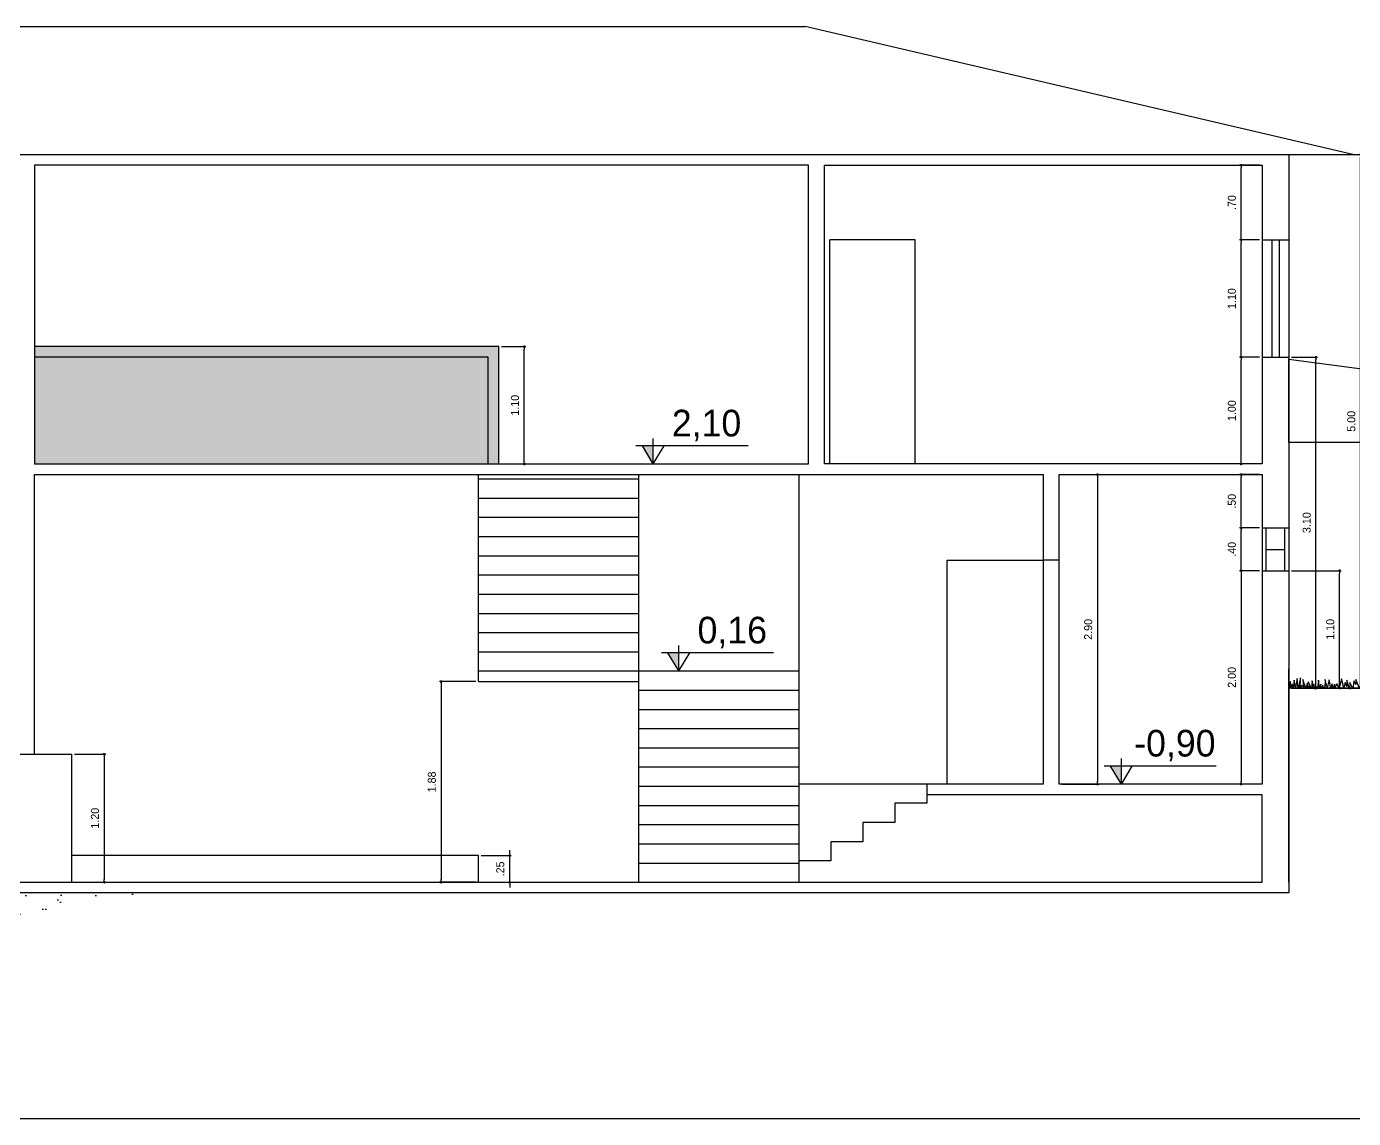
# Model space of a CAD drawing. Header units: millimetres. Extents: x 92.2 to 172.4, y 6.8 to 63.1.
# Drawn here: x 142.68 to 155.12, y 31.72 to 41.95 of the extents above; entities that cross this region are included whole.
import ezdxf

# ---------------------------------------------------------------- set-up
doc = ezdxf.new("R2010")
doc.units = ezdxf.units.MM
for name, color, linetype in [('Alvenaria', 5, 'Continuous'), ('COTAS', 1, 'Continuous'), ('Escada', 1, 'Continuous'), ('Janelas', 3, 'Continuous'), ('Portas', 6, 'Continuous'), ('Proj. Corte Terreno', 254, 'Continuous'), ('Texto', 7, 'Continuous'), ('VEGETAÇÃO', 64, 'Continuous'), ('VERDE', 92, 'Continuous')]:
    doc.layers.add(name, color=color, linetype=linetype)
doc.styles.add('ARTIUM', font='GOTHIC.TTF', dxfattribs={"height": 0.1})
doc.styles.add('ROMANS', font='C-ACENTO.SHX')
doc.dimstyles.new('Artiun 1-50', dxfattribs={"dimscale": 0.5, "dimtxt": 0.15, "dimasz": 0.05, "dimexe": 0.03, "dimexo": 0.05, "dimgap": 0.1, "dimtad": 1, "dimzin": 4, "dimdsep": 46, "dimtxsty": 'ROMANS', "dimblk": 'DOT', "dimcen": 0.025, "dimclrt": 2, "dimadec": 0, "dimazin": 0, "dimtfac": 1, "dimtix": 1, "dimtmove": 2, "dimatfit": 2, "dimldrblk": 'DOT', "dimfxl": 1, "dimtolj": 1, "dimtzin": 0, "dimarcsym": 0})

# ---------------------------------------------------------------- blocks, each defined once
blk = doc.blocks.new('gramado')
at = {"layer": 'VERDE'}
for points in [[(0, 0), (0.028, 0.084), (0.036, 0.043), (0.054, 0.012), (0.059, 0.043), (0.085, -0.004), (0.08, 0.058), (0.103, -0.004), (0.126, 0.082), (0.134, 0.001), (0.152, 0.032), (0.171, 0.001), (0.176, 0.051), (0.204, -0.001), (0.238, 0.071), (0.264, 0.001), (0.272, 0.043), (0.285, 0.004), (0.293, 0.058), (0.321, -0.004), (0.365, 0.074), (0.37, 0.005), (0.386, 0.061), (0.396, -0.001), (0.42, 0.071), (0.443, -0.004), (0.446, 0.027), (0.469, -0.006), (0.485, 0.03), (0.511, -0.001), (0.508, 0.074), (0.573, -0.006), (0.573, 0.056), (0.612, -0.006), (0.622, 0.04), (0.638, -0.009), (0.651, 0.035), (0.666, -0.006), (0.661, 0.079), (0.672, 0.043), (0.698, 0.019), (0.7, -0.004), (0.721, 0.045), (0.736, -0.012), (0.747, 0.038), (0.762, 0.004), (0.778, 0.061), (0.783, -0.001), (0.801, 0.092), (0.827, 0.022), (0.801, 0.006), (0.851, -0.004), (0.848, 0.04), (0.871, -0.001), (0.882, 0.051), (0.908, -0.006), (0.921, 0.048), (0.936, 0.009), (0.949, -0.004), (0.947, 0.03), (0.967, -0.004), (0.991, 0.069), (0.999, 0.009), (1.017, 0.079), (1.03, 0.001), (1.043, 0.082), (1.077, -0.006), (1.095, 0.108), (1.108, -0.012), (1.113, 0.017), (1.131, -0.004), (1.154, 0.027), (1.167, 0.001), (1.18, 0.082), (1.199, -0.006), (1.214, 0.043), (1.217, -0.001), (1.243, 0.045), (1.266, 0.001), (1.274, 0.043), (1.289, 0.025), (1.297, 0.056), (1.308, 0.006), (1.315, 0.087), (1.339, -0.004), (1.372, 0.079), (1.372, 0.032), (1.391, 0.069), (1.401, -0.006), (1.427, 0.051), (1.432, -0.009), (1.456, 0.074), (1.456, 0.014), (1.471, 0.051), (1.484, 0.001), (1.505, 0.087), (1.529, -0.001), (1.549, 0.04), (1.572, 0.001), (1.572, 0.035), (1.585, -0.001), (1.596, 0.038), (1.606, -0.004), (1.622, 0.077), (1.64, 0.001)], [(1.64, 0.001), (1.658, 0.079), (1.662, -0.003), (1.671, 0.011), (1.679, -0.003), (1.681, 0.028), (1.696, -0.003), (1.701, 0.037), (1.711, -0.003), (1.722, 0.073), (1.73, -0.003), (1.741, 0.013), (1.756, -0.012), (1.764, 0.039), (1.773, 0.007), (1.781, 0.067), (1.786, -0.001), (1.817, 0.058), (1.796, -0.003), (1.82, 0.022), (1.826, 0.001), (1.826, 0.045), (1.841, -0.001), (1.868, 0.081), (1.862, 0.009), (1.881, 0.026), (1.894, -0.006), (1.89, 0.096), (1.913, -0.008), (1.922, 0.088), (1.938, 0.005), (1.951, 0.075), (1.958, -0.001), (1.968, 0.039), (1.985, -0.003), (1.985, 0.062), (2, 0)]]:
    blk.add_lwpolyline(points, dxfattribs=at)
blk = doc.blocks.new('A$C4FDE642E')
blk.add_hatch(color=256).paths.add_polyline_path([(0.162, 0), (0.162, 0.169), (0.06, 0.169)])
at = {"layer": 'COTAS'}
for p, q in [((1.05, 0.169), (0, 0.169)), ((0.162, 0), (0.06, 0.169)), ((0.162, 0), (0.162, 0.24)), ((0.162, 0), (0.264, 0.169))]:
    blk.add_line(p, q, dxfattribs=at)
blk = doc.blocks.new('_DOT')
at = {"color": 0, "linetype": 'ByBlock'}
blk.add_line((-0.5, 0), (-1, 0), dxfattribs=at)
at = {"color": 0, "linetype": 'ByBlock', "const_width": 0.5}
blk.add_lwpolyline([(-0.25, 0, 1), (0.25, 0, 1)], format="xyb", close=True, dxfattribs=at)
blk = doc.blocks.new('*D117')
at = {"layer": 'COTAS', "color": 0, "lineweight": -2, "transparency": 16777216}
for p, q in [((143.135, 35.135), (143.428, 35.135)), ((143.413, 35.11), (143.413, 33.96)), ((143.135, 33.935), (143.428, 33.935))]:
    blk.add_line(p, q, dxfattribs=at)
at = {"layer": 'Defpoints', "color": 0, "transparency": 16777216}
for p in [(143.11, 35.135), (143.11, 33.935), (143.413, 33.935)]:
    blk.add_point(p, dxfattribs=at)
at = {"layer": 'COTAS', "color": 0, "lineweight": -2, "transparency": 16777216, "xscale": 0.025, "yscale": 0.025, "zscale": 0.025}
for p, rotation in [((143.413, 35.135), 90), ((143.413, 33.935), 270)]:
    blk.add_blockref('_DOT', p, dxfattribs=dict(at, rotation=rotation))
at = {"layer": 'COTAS', "color": 7, "transparency": 16777216, "insert": (143.326, 34.535), "char_height": 0.075, "attachment_point": 5, "rotation": 90, "style": 'ROMANS'}
blk.add_mtext('\\A1;1.20', dxfattribs=at)
blk = doc.blocks.new('*D118')
at = {"layer": 'COTAS', "color": 0, "lineweight": -2, "transparency": 16777216}
for p, q in [((147.211, 34.21), (147.211, 34.235)), ((146.945, 34.185), (147.226, 34.185)), ((147.211, 33.935), (147.211, 34.185)), ((146.945, 33.935), (147.226, 33.935)), ((147.211, 33.91), (147.211, 33.885))]:
    blk.add_line(p, q, dxfattribs=at)
at = {"layer": 'Defpoints', "color": 0, "transparency": 16777216}
for p in [(146.92, 34.185), (147.211, 34.185), (146.92, 33.935)]:
    blk.add_point(p, dxfattribs=at)
at = {"layer": 'COTAS', "color": 0, "lineweight": -2, "transparency": 16777216, "xscale": 0.025, "yscale": 0.025, "zscale": 0.025}
for p, rotation in [((147.211, 34.185), 270), ((147.211, 33.935), 90)]:
    blk.add_blockref('_DOT', p, dxfattribs=dict(at, rotation=rotation))
at = {"layer": 'COTAS', "color": 7, "transparency": 16777216, "insert": (147.123, 34.06), "char_height": 0.075, "attachment_point": 5, "rotation": 90, "style": 'ROMANS'}
blk.add_mtext('\\A1;.25', dxfattribs=at)
blk = doc.blocks.new('*D119')
at = {"layer": 'COTAS', "color": 0, "lineweight": -2, "transparency": 16777216}
for p, q in [((152.385, 37.755), (152.733, 37.755)), ((152.718, 37.73), (152.718, 34.88)), ((152.385, 34.855), (152.733, 34.855))]:
    blk.add_line(p, q, dxfattribs=at)
at = {"layer": 'Defpoints', "color": 0, "transparency": 16777216}
for p in [(152.36, 37.755), (152.36, 34.855), (152.718, 34.855)]:
    blk.add_point(p, dxfattribs=at)
at = {"layer": 'COTAS', "color": 0, "lineweight": -2, "transparency": 16777216, "xscale": 0.025, "yscale": 0.025, "zscale": 0.025}
for p, rotation in [((152.718, 37.755), 90), ((152.718, 34.855), 270)]:
    blk.add_blockref('_DOT', p, dxfattribs=dict(at, rotation=rotation))
at = {"layer": 'COTAS', "color": 7, "transparency": 16777216, "insert": (152.631, 36.305), "char_height": 0.075, "attachment_point": 5, "rotation": 90, "style": 'ROMANS'}
blk.add_mtext('\\A1;2.90', dxfattribs=at)
blk = doc.blocks.new('*D120')
at = {"layer": 'COTAS', "color": 0, "lineweight": -2, "transparency": 16777216}
for p, q in [((154.235, 36.855), (154.049, 36.855)), ((154.064, 36.83), (154.064, 34.88)), ((154.235, 34.855), (154.049, 34.855))]:
    blk.add_line(p, q, dxfattribs=at)
at = {"layer": 'Defpoints', "color": 0, "transparency": 16777216}
for p in [(154.26, 36.855), (154.064, 34.855), (154.26, 34.855)]:
    blk.add_point(p, dxfattribs=at)
at = {"layer": 'COTAS', "color": 0, "lineweight": -2, "transparency": 16777216, "xscale": 0.025, "yscale": 0.025, "zscale": 0.025}
for p, rotation in [((154.064, 36.855), 90), ((154.064, 34.855), 270)]:
    blk.add_blockref('_DOT', p, dxfattribs=dict(at, rotation=rotation))
at = {"layer": 'COTAS', "color": 7, "transparency": 16777216, "insert": (153.977, 35.855), "char_height": 0.075, "attachment_point": 5, "rotation": 90, "style": 'ROMANS'}
blk.add_mtext('\\A1;2.00', dxfattribs=at)
blk = doc.blocks.new('*D121')
at = {"layer": 'COTAS', "color": 0, "lineweight": -2, "transparency": 16777216}
for p, q in [((154.235, 37.255), (154.049, 37.255)), ((154.064, 36.88), (154.064, 37.23)), ((154.235, 36.855), (154.049, 36.855))]:
    blk.add_line(p, q, dxfattribs=at)
at = {"layer": 'Defpoints', "color": 0, "transparency": 16777216}
for p in [(154.064, 37.255), (154.26, 37.255), (154.26, 36.855)]:
    blk.add_point(p, dxfattribs=at)
at = {"layer": 'COTAS', "color": 0, "lineweight": -2, "transparency": 16777216, "xscale": 0.025, "yscale": 0.025, "zscale": 0.025}
for p, rotation in [((154.064, 37.255), 90), ((154.064, 36.855), 270)]:
    blk.add_blockref('_DOT', p, dxfattribs=dict(at, rotation=rotation))
at = {"layer": 'COTAS', "color": 7, "transparency": 16777216, "insert": (153.977, 37.055), "char_height": 0.075, "attachment_point": 5, "rotation": 90, "style": 'ROMANS'}
blk.add_mtext('\\A1;.40', dxfattribs=at)
blk = doc.blocks.new('*D122')
at = {"layer": 'COTAS', "color": 0, "lineweight": -2, "transparency": 16777216}
for p, q in [((154.235, 37.755), (154.049, 37.755)), ((154.064, 37.28), (154.064, 37.73)), ((154.235, 37.255), (154.049, 37.255))]:
    blk.add_line(p, q, dxfattribs=at)
at = {"layer": 'Defpoints', "color": 0, "transparency": 16777216}
for p in [(154.064, 37.755), (154.26, 37.755), (154.26, 37.255)]:
    blk.add_point(p, dxfattribs=at)
at = {"layer": 'COTAS', "color": 0, "lineweight": -2, "transparency": 16777216, "xscale": 0.025, "yscale": 0.025, "zscale": 0.025}
for p, rotation in [((154.064, 37.755), 90), ((154.064, 37.255), 270)]:
    blk.add_blockref('_DOT', p, dxfattribs=dict(at, rotation=rotation))
at = {"layer": 'COTAS', "color": 7, "transparency": 16777216, "insert": (153.977, 37.505), "char_height": 0.075, "attachment_point": 5, "rotation": 90, "style": 'ROMANS'}
blk.add_mtext('\\A1;.50', dxfattribs=at)
blk = doc.blocks.new('*D123')
at = {"layer": 'COTAS', "color": 0, "lineweight": -2, "transparency": 16777216}
for p, q in [((154.235, 38.855), (154.049, 38.855)), ((154.064, 37.88), (154.064, 38.83)), ((154.235, 37.855), (154.049, 37.855))]:
    blk.add_line(p, q, dxfattribs=at)
at = {"layer": 'Defpoints', "color": 0, "transparency": 16777216}
for p in [(154.064, 38.855), (154.26, 38.855), (154.26, 37.855)]:
    blk.add_point(p, dxfattribs=at)
at = {"layer": 'COTAS', "color": 0, "lineweight": -2, "transparency": 16777216, "xscale": 0.025, "yscale": 0.025, "zscale": 0.025}
for p, rotation in [((154.064, 38.855), 90), ((154.064, 37.855), 270)]:
    blk.add_blockref('_DOT', p, dxfattribs=dict(at, rotation=rotation))
at = {"layer": 'COTAS', "color": 7, "transparency": 16777216, "insert": (153.977, 38.355), "char_height": 0.075, "attachment_point": 5, "rotation": 90, "style": 'ROMANS'}
blk.add_mtext('\\A1;1.00', dxfattribs=at)
blk = doc.blocks.new('*D124')
at = {"layer": 'COTAS', "color": 0, "lineweight": -2, "transparency": 16777216}
for p, q in [((154.235, 39.955), (154.049, 39.955)), ((154.064, 38.88), (154.064, 39.93)), ((154.235, 38.855), (154.049, 38.855))]:
    blk.add_line(p, q, dxfattribs=at)
at = {"layer": 'Defpoints', "color": 0, "transparency": 16777216}
for p in [(154.064, 39.955), (154.26, 39.955), (154.26, 38.855)]:
    blk.add_point(p, dxfattribs=at)
at = {"layer": 'COTAS', "color": 0, "lineweight": -2, "transparency": 16777216, "xscale": 0.025, "yscale": 0.025, "zscale": 0.025}
for p, rotation in [((154.064, 39.955), 90), ((154.064, 38.855), 270)]:
    blk.add_blockref('_DOT', p, dxfattribs=dict(at, rotation=rotation))
at = {"layer": 'COTAS', "color": 7, "transparency": 16777216, "insert": (153.977, 39.405), "char_height": 0.075, "attachment_point": 5, "rotation": 90, "style": 'ROMANS'}
blk.add_mtext('\\A1;1.10', dxfattribs=at)
blk = doc.blocks.new('*D125')
at = {"layer": 'COTAS', "color": 0, "lineweight": -2, "transparency": 16777216}
for p, q in [((154.235, 40.655), (154.049, 40.655)), ((154.064, 39.98), (154.064, 40.63)), ((154.235, 39.955), (154.049, 39.955))]:
    blk.add_line(p, q, dxfattribs=at)
at = {"layer": 'Defpoints', "color": 0, "transparency": 16777216}
for p in [(154.064, 40.655), (154.26, 40.655), (154.26, 39.955)]:
    blk.add_point(p, dxfattribs=at)
at = {"layer": 'COTAS', "color": 0, "lineweight": -2, "transparency": 16777216, "xscale": 0.025, "yscale": 0.025, "zscale": 0.025}
for p, rotation in [((154.064, 40.655), 90), ((154.064, 39.955), 270)]:
    blk.add_blockref('_DOT', p, dxfattribs=dict(at, rotation=rotation))
at = {"layer": 'COTAS', "color": 7, "transparency": 16777216, "insert": (153.977, 40.305), "char_height": 0.075, "attachment_point": 5, "rotation": 90, "style": 'ROMANS'}
blk.add_mtext('\\A1;.70', dxfattribs=at)
blk = doc.blocks.new('*D126')
at = {"layer": 'COTAS', "color": 0, "lineweight": -2, "transparency": 16777216}
for p, q in [((147.135, 38.955), (147.363, 38.955)), ((147.348, 37.88), (147.348, 38.93)), ((147.135, 37.855), (147.363, 37.855))]:
    blk.add_line(p, q, dxfattribs=at)
at = {"layer": 'Defpoints', "color": 0, "transparency": 16777216}
for p in [(147.11, 38.955), (147.348, 38.955), (147.11, 37.855)]:
    blk.add_point(p, dxfattribs=at)
at = {"layer": 'COTAS', "color": 0, "lineweight": -2, "transparency": 16777216, "xscale": 0.025, "yscale": 0.025, "zscale": 0.025}
for p, rotation in [((147.348, 38.955), 90), ((147.348, 37.855), 270)]:
    blk.add_blockref('_DOT', p, dxfattribs=dict(at, rotation=rotation))
at = {"layer": 'COTAS', "color": 7, "transparency": 16777216, "insert": (147.261, 38.405), "char_height": 0.075, "attachment_point": 5, "rotation": 90, "style": 'ROMANS'}
blk.add_mtext('\\A1;1.10', dxfattribs=at)
blk = doc.blocks.new('*D131')
at = {"layer": 'COTAS', "color": 0, "lineweight": -2, "transparency": 16777216}
for p, q in [((146.895, 35.815), (146.554, 35.815)), ((146.569, 35.79), (146.569, 33.96)), ((146.895, 33.935), (146.554, 33.935))]:
    blk.add_line(p, q, dxfattribs=at)
at = {"layer": 'Defpoints', "color": 0, "transparency": 16777216}
for p in [(146.92, 35.815), (146.569, 33.935), (146.92, 33.935)]:
    blk.add_point(p, dxfattribs=at)
at = {"layer": 'COTAS', "color": 0, "lineweight": -2, "transparency": 16777216, "xscale": 0.025, "yscale": 0.025, "zscale": 0.025}
for p, rotation in [((146.569, 35.815), 90), ((146.569, 33.935), 270)]:
    blk.add_blockref('_DOT', p, dxfattribs=dict(at, rotation=rotation))
at = {"layer": 'COTAS', "color": 7, "transparency": 16777216, "insert": (146.482, 34.875), "char_height": 0.075, "attachment_point": 5, "rotation": 90, "style": 'ROMANS'}
blk.add_mtext('\\A1;1.88', dxfattribs=at)
blk = doc.blocks.new('*D132')
at = {"layer": 'COTAS', "color": 0, "lineweight": -2, "transparency": 16777216}
for p, q in [((154.535, 40.755), (155.198, 40.755)), ((155.183, 35.78), (155.183, 40.73)), ((154.535, 35.755), (155.198, 35.755))]:
    blk.add_line(p, q, dxfattribs=at)
at = {"layer": 'Defpoints', "color": 0, "transparency": 16777216}
for p in [(154.51, 40.755), (155.183, 40.755), (154.51, 35.755)]:
    blk.add_point(p, dxfattribs=at)
at = {"layer": 'COTAS', "color": 0, "lineweight": -2, "transparency": 16777216, "xscale": 0.025, "yscale": 0.025, "zscale": 0.025}
for p, rotation in [((155.183, 40.755), 90), ((155.183, 35.755), 270)]:
    blk.add_blockref('_DOT', p, dxfattribs=dict(at, rotation=rotation))
at = {"layer": 'COTAS', "color": 7, "transparency": 16777216, "insert": (155.096, 38.255), "char_height": 0.075, "attachment_point": 5, "rotation": 90, "style": 'ROMANS'}
blk.add_mtext('\\A1;5.00', dxfattribs=at)
blk = doc.blocks.new('*D133')
at = {"layer": 'COTAS', "color": 0, "lineweight": -2, "transparency": 16777216}
for p, q in [((154.535, 36.855), (155.001, 36.855)), ((154.986, 35.78), (154.986, 36.83)), ((154.535, 35.755), (155.001, 35.755))]:
    blk.add_line(p, q, dxfattribs=at)
at = {"layer": 'Defpoints', "color": 0, "transparency": 16777216}
for p in [(154.51, 36.855), (154.986, 36.855), (154.51, 35.755)]:
    blk.add_point(p, dxfattribs=at)
at = {"layer": 'COTAS', "color": 0, "lineweight": -2, "transparency": 16777216, "xscale": 0.025, "yscale": 0.025, "zscale": 0.025}
for p, rotation in [((154.986, 36.855), 90), ((154.986, 35.755), 270)]:
    blk.add_blockref('_DOT', p, dxfattribs=dict(at, rotation=rotation))
at = {"layer": 'COTAS', "color": 7, "transparency": 16777216, "insert": (154.899, 36.305), "char_height": 0.075, "attachment_point": 5, "rotation": 90, "style": 'ROMANS'}
blk.add_mtext('\\A1;1.10', dxfattribs=at)
blk = doc.blocks.new('*D134')
at = {"layer": 'COTAS', "color": 0, "lineweight": -2, "transparency": 16777216}
for p, q in [((154.535, 38.855), (154.78, 38.855)), ((154.765, 35.78), (154.765, 38.83)), ((154.535, 35.755), (154.78, 35.755))]:
    blk.add_line(p, q, dxfattribs=at)
at = {"layer": 'Defpoints', "color": 0, "transparency": 16777216}
for p in [(154.51, 38.855), (154.765, 38.855), (154.51, 35.755)]:
    blk.add_point(p, dxfattribs=at)
at = {"layer": 'COTAS', "color": 0, "lineweight": -2, "transparency": 16777216, "xscale": 0.025, "yscale": 0.025, "zscale": 0.025}
for p, rotation in [((154.765, 38.855), 90), ((154.765, 35.755), 270)]:
    blk.add_blockref('_DOT', p, dxfattribs=dict(at, rotation=rotation))
at = {"layer": 'COTAS', "color": 7, "transparency": 16777216, "insert": (154.678, 37.305), "char_height": 0.075, "attachment_point": 5, "rotation": 90, "style": 'ROMANS'}
blk.add_mtext('\\A1;3.10', dxfattribs=at)

msp = doc.modelspace()

# ---------------------------------------------------------------- hatches: boundary and pattern name
msp.add_hatch(color=256).paths.add_polyline_path([(147.01, 37.855), (147.11, 37.855), (147.11, 38.955), (142.76, 38.955), (142.76, 38.855), (147.01, 38.855)])
h = msp.add_hatch(color=256)
h.set_gradient(color1=(28, 214, 227), one_color=1, tint=1, name='CURVED')
h.paths.add_polyline_path([(142.76, 38.855), (142.76, 37.855), (147.01, 37.855), (147.01, 38.855)])
at = {"layer": 'Proj. Corte Terreno'}
h = msp.add_hatch(dxfattribs=at)
h.set_pattern_fill('AR-SAND', color=256, scale=0.005, style=0)
h.set_pattern_definition([(37.5, (-16.53505, 5.7085), (-0.00800016, 0.24470662), [0, -0.19304, 0, -0.2159, 0, -0.206375]), (7.5, (-16.53505, 5.7085), (0.22476164, 0.35841255), [0, -0.10414, 0, -0.17399, 0, -0.066675]), (327.5, (-16.69126, 5.7085), (0.39549619, 0.0007186), [0, -0.0635, 0, -0.2286, 0, -0.29845]), (317.5, (-16.69126, 5.7085), (0.3817782, 0.11146466), [0, -0.03175, 0, -0.14986, 0, -0.17145])])
h.paths.add_polyline_path([(136.51, 33.935), (136.51, 33.835), (136.76, 33.835), (136.76, 33.935)])
h.paths.add_polyline_path([(143.909, 33.835), (144.461, 33.935), (136.76, 33.935), (136.76, 33.835)])
h.paths.add_polyline_path([(136.51, 33.935), (136.51, 32.495), (144.461, 33.935)])

# ---------------------------------------------------------------- linework, layer by layer
at = {"color": 30}
for p, q in [((139.871, 41.955), (149.978, 41.955)), ((155.11, 40.755), (149.978, 41.955)), ((135.91, 40.755), (155.11, 40.755))]:
    msp.add_line(p, q, dxfattribs=at)
for p, q in [((147.11, 38.955), (142.76, 38.955)), ((147.11, 37.855), (147.11, 38.955)), ((147.01, 38.855), (142.76, 38.855)), ((147.01, 37.855), (147.01, 38.855)), ((154.51, 37.855), (154.51, 35.935)), ((152.36, 36.955), (152.21, 36.955)), ((154.51, 33.935), (154.51, 35.935)), ((160.51, 35.755), (154.51, 35.755)), ((154.51, 35.755), (154.51, 33.835)), ((139.11, 35.135), (143.11, 35.135)), ((143.11, 33.935), (143.11, 35.135)), ((146.92, 34.185), (143.11, 34.185)), ((146.92, 33.935), (146.92, 34.185)), ((149.92, 34.135), (149.92, 33.935)), ((154.51, 33.835), (136.51, 33.835)), ((127.325, 31.721), (160.51, 31.721))]:
    msp.add_line(p, q)
msp.add_lwpolyline([(154.51, 38.838), (160.41, 38.055), (154.51, 38.055)], close=True, dxfattribs=at)
at = {"layer": 'Alvenaria'}
msp.add_line((149.92, 37.755), (149.92, 33.935), dxfattribs=at)
for points in [[(138.16, 40.755), (154.51, 40.755), (154.51, 33.835), (136.51, 33.835), (136.51, 37.855), (138.16, 37.855)], [(142.76, 37.855), (150.01, 37.855), (150.01, 40.655), (142.76, 40.655)], [(150.16, 40.655), (154.26, 40.655), (154.26, 37.855), (150.16, 37.855)], [(154.26, 37.755), (154.26, 34.855), (152.36, 34.855), (152.36, 37.755)]]:
    msp.add_lwpolyline(points, close=True, dxfattribs=at)
for points in [[(142.61, 35.135), (142.61, 37.755), (136.76, 37.755), (136.76, 33.935), (154.26, 33.935), (154.26, 34.755), (151.12, 34.755)], [(142.76, 35.135), (142.76, 37.755), (152.21, 37.755), (152.21, 34.855), (149.92, 34.855)]]:
    msp.add_lwpolyline(points, dxfattribs=at)
at = {"layer": 'Escada'}
for p, q in [((146.92, 35.815), (146.92, 37.755)), ((146.92, 37.715), (148.42, 37.715)), ((148.42, 33.935), (148.42, 37.755)), ((146.92, 37.535), (148.42, 37.535)), ((146.92, 37.355), (148.42, 37.355)), ((146.92, 37.175), (148.42, 37.175)), ((146.92, 36.995), (148.42, 36.995)), ((146.92, 36.815), (148.42, 36.815)), ((146.92, 36.635), (148.42, 36.635)), ((146.92, 36.455), (148.42, 36.455)), ((146.92, 36.275), (148.42, 36.275)), ((146.92, 36.095), (148.42, 36.095)), ((146.92, 35.915), (149.92, 35.915)), ((146.92, 35.815), (148.42, 35.815)), ((148.42, 35.735), (149.92, 35.735)), ((148.42, 35.555), (149.92, 35.555)), ((148.42, 35.375), (149.92, 35.375)), ((148.42, 35.195), (149.92, 35.195)), ((148.42, 35.015), (149.92, 35.015)), ((148.42, 34.835), (149.92, 34.835)), ((151.12, 34.855), (151.12, 34.675)), ((152.21, 34.855), (151.12, 34.855)), ((148.42, 34.655), (149.92, 34.655)), ((151.12, 34.675), (150.82, 34.675)), ((150.82, 34.675), (150.82, 34.495)), ((148.42, 34.475), (149.92, 34.475)), ((150.82, 34.495), (150.52, 34.495)), ((150.52, 34.495), (150.52, 34.315)), ((150.52, 34.315), (150.22, 34.315)), ((150.22, 34.315), (150.22, 34.135)), ((148.42, 34.295), (149.92, 34.295)), ((148.42, 34.115), (149.92, 34.115)), ((150.22, 34.135), (149.92, 34.135))]:
    msp.add_line(p, q, dxfattribs=at)
at = {"layer": 'Janelas'}
for p, q in [((154.26, 39.955), (154.51, 39.955)), ((154.35, 39.955), (154.35, 38.855)), ((154.42, 39.955), (154.42, 38.855)), ((154.26, 38.855), (154.51, 38.855)), ((154.26, 37.255), (154.51, 37.255)), ((154.298, 36.855), (154.298, 37.255)), ((154.473, 36.855), (154.473, 37.255)), ((154.298, 37.055), (154.473, 37.055)), ((154.26, 36.855), (154.51, 36.855))]:
    msp.add_line(p, q, dxfattribs=at)
at = {"layer": 'Portas'}
for p, q in [((150.21, 37.855), (150.21, 39.955)), ((151.01, 39.955), (150.21, 39.955)), ((151.01, 37.855), (151.01, 39.955)), ((151.31, 34.855), (151.31, 36.955)), ((151.31, 36.955), (152.21, 36.955))]:
    msp.add_line(p, q, dxfattribs=at)

# ---------------------------------------------------------------- block references
for p in [(148.394, 37.855), (148.634, 35.915), (152.78, 34.855)]:
    msp.add_blockref('A$C4FDE642E', p)
at = {"layer": 'VEGETAÇÃO', "xscale": -1}
msp.add_blockref('gramado', (156.51, 35.755), dxfattribs=at)

# ---------------------------------------------------------------- texts
at = {"layer": 'Texto', "style": 'ARTIUM'}
for s, p in [('2,10', (148.73, 38.113)), ('0,16', (148.971, 36.173)), ('-0,90', (153.062, 35.113))]:
    msp.add_text(s, height=0.25, dxfattribs=at).set_placement(p)

# ---------------------------------------------------------------- dimensions: what is measured, and where the dimension line sits
at = {"layer": 'COTAS'}
for base, p1, p2, picture, middle in [((154.064, 40.655), (154.26, 39.955), (154.26, 40.655), '*D125', (153.977, 40.305)), ((155.183, 40.755), (154.51, 35.755), (154.51, 40.755), '*D132', (155.096, 38.255)), ((154.064, 39.955), (154.26, 38.855), (154.26, 39.955), '*D124', (153.977, 39.405)), ((147.348, 38.955), (147.11, 37.855), (147.11, 38.955), '*D126', (147.261, 38.405)), ((154.064, 38.855), (154.26, 37.855), (154.26, 38.855), '*D123', (153.977, 38.355)), ((154.765, 38.855), (154.51, 35.755), (154.51, 38.855), '*D134', (154.678, 37.305)), ((152.718, 34.855), (152.36, 37.755), (152.36, 34.855), '*D119', (152.631, 36.305)), ((154.064, 37.755), (154.26, 37.255), (154.26, 37.755), '*D122', (153.977, 37.505)), ((154.064, 37.255), (154.26, 36.855), (154.26, 37.255), '*D121', (153.977, 37.055)), ((154.064, 34.855), (154.26, 36.855), (154.26, 34.855), '*D120', (153.977, 35.855)), ((154.986, 36.855), (154.51, 35.755), (154.51, 36.855), '*D133', (154.899, 36.305)), ((146.569, 33.935), (146.92, 35.815), (146.92, 33.935), '*D131', (146.482, 34.875)), ((143.413, 33.935), (143.11, 35.135), (143.11, 33.935), '*D117', (143.326, 34.535)), ((147.211, 34.185), (146.92, 33.935), (146.92, 34.185), '*D118', (147.123, 34.06))]:
    dim = msp.add_linear_dim(base=base, p1=p1, p2=p2, angle=90, dimstyle='Artiun 1-50', override={"dimclrt": 7}, dxfattribs=at)
    dim.commit()
    dim.dimension.update_dxf_attribs({"geometry": picture, "text_midpoint": middle})

doc.saveas('drawing.dxf')
